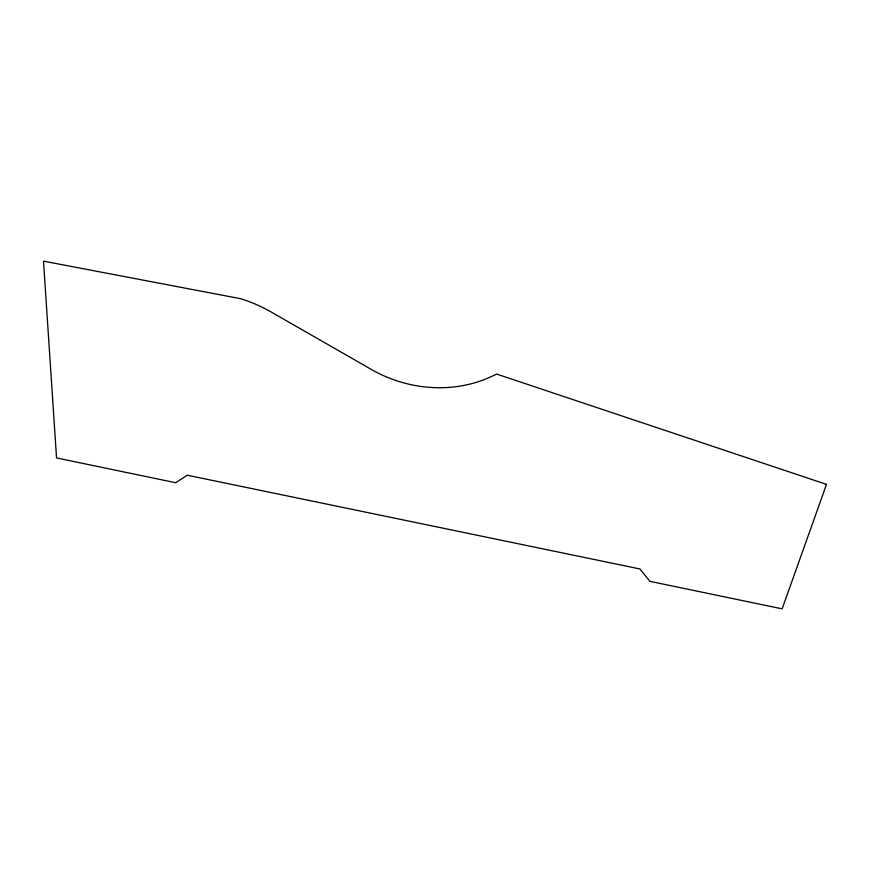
<?xml version="1.0" encoding="UTF-8"?>
<svg xmlns="http://www.w3.org/2000/svg" width="870" height="870" viewBox="0 0 870 870"><rect width="100%" height="100%" fill="white"/><g stroke="black" fill="none" stroke-linecap="round" stroke-linejoin="round"><path stroke-width="1.3" d="M826.5 484.372L782.141 608.848L649.923 581.345L639.939 568.958L187.278 475.216L175.631 482.709L56.539 457.935L43.5 261.152L240.849 298.747A124.791 99.474 31.8 0 1 271.375 312.112L368.184 367.629A126.748 114.035 26.4 0 0 496.553 374.035L826.5 484.372"/></g></svg>
